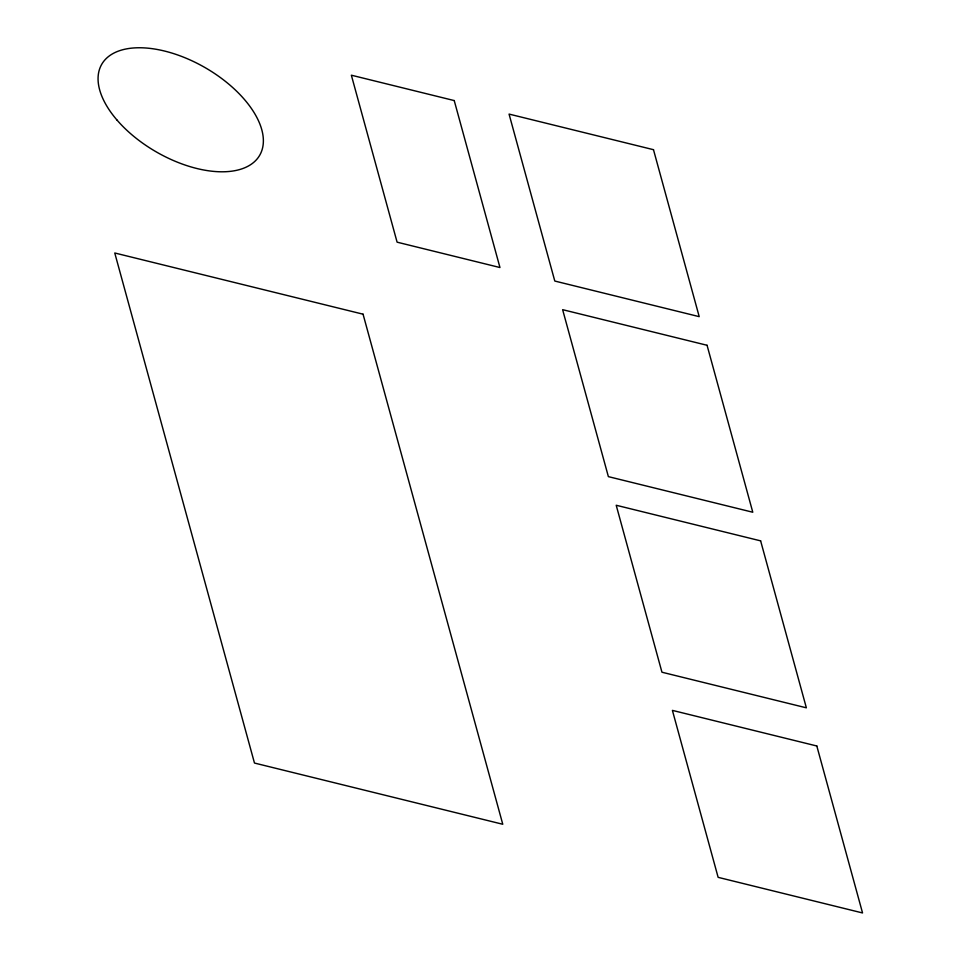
<?xml version="1.0" encoding="UTF-8"?>
<svg xmlns="http://www.w3.org/2000/svg" width="961" height="961" viewBox="0 0 961 961"><rect width="100%" height="100%" fill="white"/><g stroke="black" fill="none" stroke-linecap="round" stroke-linejoin="round"><path stroke-width="1.44" d="M454.229 100.569L351.354 75.198L397.097 242.172L499.96 267.53L454.229 100.569M653.48 149.688L509.054 114.083L554.797 281.044L699.212 316.649L653.48 149.688M707.056 345.275L562.629 309.67L608.373 476.632L752.787 512.237L707.056 345.275M363.054 314.187L114.755 252.983L254.473 763.046L502.771 824.262L363.054 314.187M760.631 540.863L616.205 505.258L661.949 672.22L806.363 707.825L760.631 540.863M816.814 745.988L672.4 710.383L718.131 877.345L862.546 912.95L816.814 745.988M116.858 119.897A91.139 48.699 29.9 0 0 258.089 157.712A91.139 48.699 29.9 0 0 167.202 51.726A91.139 48.699 29.9 0 0 116.858 119.897"/></g></svg>
